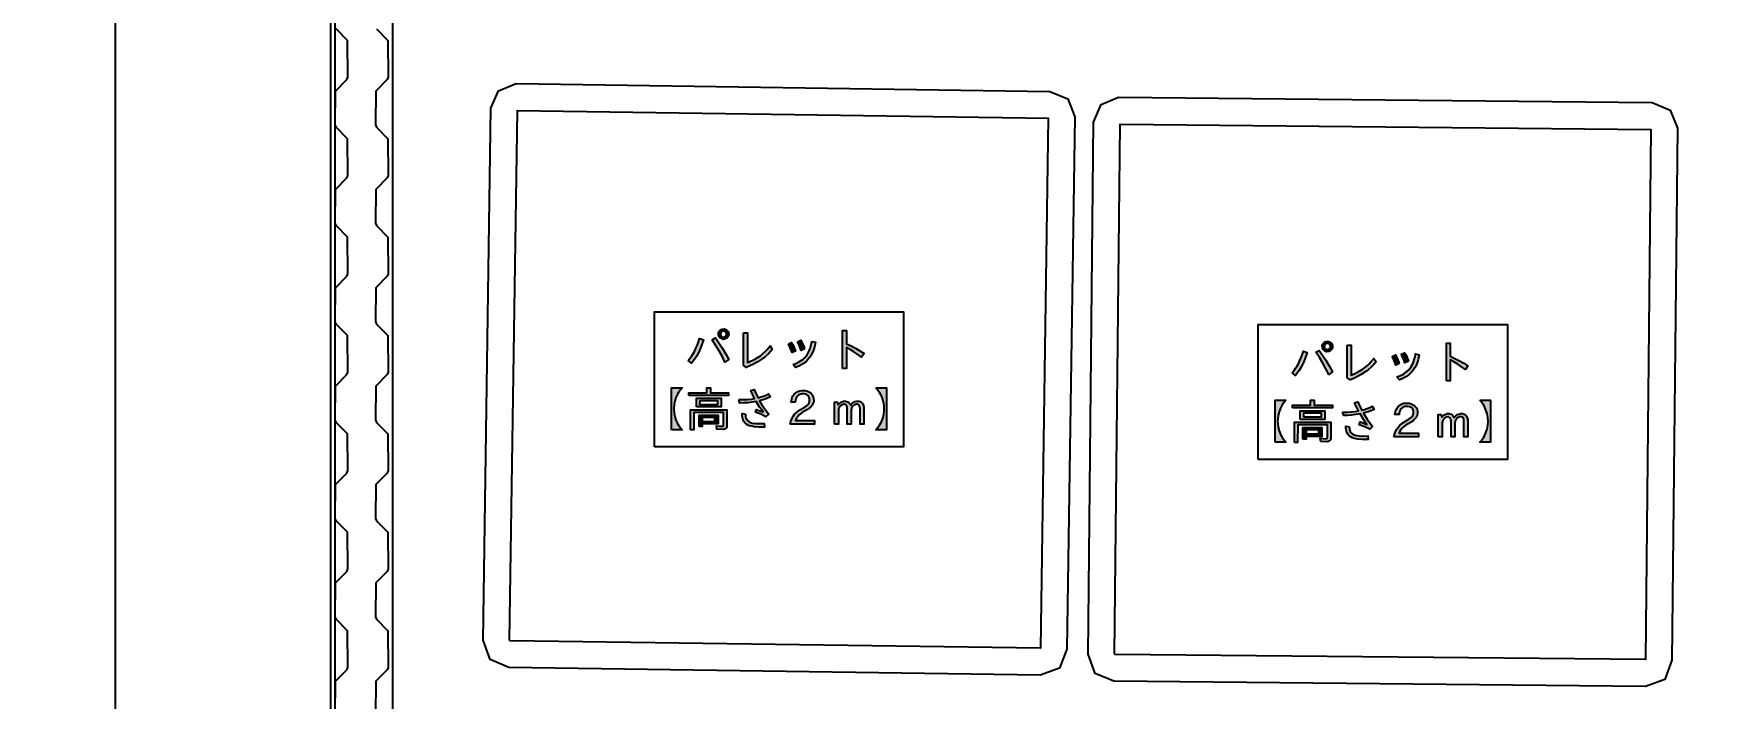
# Model space of a CAD drawing. Header units: millimetres. Extents: x -851 to 12103, y -752 to 16103.
# Drawn here: x -851 to 3904, y 2275 to 4154 of the extents above; entities that cross this region are included whole.
import ezdxf

# ---------------------------------------------------------------- set-up
doc = ezdxf.new("R2010")
doc.units = ezdxf.units.MM
for name, color, linetype in [('名称ラベル', 1, 'Continuous'), ('壁', 8, 'Continuous'), ('寸法', 2, 'Continuous'), ('床', 9, 'Continuous'), ('荷', 34, 'Continuous'), ('設備', 5, 'Continuous')]:
    doc.layers.add(name, color=color, linetype=linetype)
doc.styles.add('OpenSansCondensed-Light', font='OpenSansCondensed-Light.ttf')
doc.dimstyles.new('EZDXF', dxfattribs={"dimtxt": 200, "dimasz": 150, "dimexe": 100, "dimexo": 100, "dimgap": 0.1, "dimtad": 1, "dimdec": 0, "dimzin": 12, "dimdsep": 46, "dimtxsty": 'OpenSansCondensed-Light', "dimblk": 'ARCHTICK', "dimcen": 2.5, "dimazin": 3, "dimtfac": 0.5, "dimtmove": 2, "dimatfit": 3})

# ---------------------------------------------------------------- blocks, each defined once
blk = doc.blocks.new('_ARCHTICK')
at = {"color": 0, "linetype": 'BYBLOCK', "const_width": 0.15}
blk.add_lwpolyline([(-0.5, -0.5), (0.5, 0.5)], dxfattribs=at)

msp = doc.modelspace()

# ---------------------------------------------------------------- hatches: boundary and pattern name
at = {"layer": '名称ラベル'}
for points in [[(997.3, 3230.4), (1004.2, 3238.8), (1007.4, 3243.3), (1010.5, 3248), (1016.1, 3257.9), (1021.1, 3268.6), (1023.4, 3274.2), (1025.5, 3279.9), (1029.2, 3292.1), (1040.1, 3288.3), (1036, 3275.4), (1031.3, 3263.3), (1028.7, 3257.6), (1023.2, 3246.7), (1020.3, 3241.6), (1013.9, 3231.9), (1007, 3223)], [(1064.7, 3288.8), (1074.2, 3293.8), (1083.6, 3280.4), (1092.9, 3265.8), (1102.3, 3250), (1111.6, 3232.9), (1101, 3225.8), (1092.9, 3242.1), (1084.2, 3258.1), (1074.8, 3273.6)], [(1153.3, 3308.5), (1164.8, 3308.5), (1164.8, 3224.3), (1171.4, 3226.9), (1184, 3232.9), (1189.9, 3236.3), (1201, 3243.7), (1206.2, 3247.7), (1215.8, 3256.4), (1220.2, 3261), (1228.4, 3271.1), (1234.7, 3261.5), (1230.7, 3256.4), (1223.6, 3248.9), (1215.4, 3241.6), (1206.1, 3234.6), (1192.3, 3225.6), (1181.9, 3219.8), (1171.6, 3214.8), (1161.3, 3210.6), (1153.3, 3216.8)], [(1280.2, 3276.9), (1289.3, 3281.3), (1292.4, 3275.7), (1295.3, 3269.8), (1300.3, 3256.9), (1290.5, 3252.3), (1285.6, 3265.5)], [(1293.7, 3218.9), (1301.4, 3221.7), (1311.9, 3227), (1321, 3233.3), (1326.3, 3238.2), (1332.8, 3246.1), (1336.1, 3251.6), (1339.1, 3257.7), (1341.6, 3264.4), (1343.8, 3271.8), (1346.2, 3284.1), (1356.7, 3281.7), (1353.6, 3267.6), (1350.8, 3259.1), (1347.5, 3251.2), (1343.7, 3244), (1341.5, 3240.6), (1336.8, 3234.4), (1332.3, 3229.5), (1324.4, 3222.9), (1318.4, 3218.9), (1311.8, 3215.2), (1300.7, 3210.3)], [(1306, 3283), (1315.4, 3287.4), (1318.5, 3281.9), (1321.2, 3276), (1323.7, 3269.9), (1325.9, 3263.4), (1315.9, 3258.7), (1313.8, 3265.5), (1311.4, 3271.8), (1308.8, 3277.6)], [(1433.4, 3207.4), (1433.4, 3314.6), (1444.1, 3314.6), (1444.1, 3277.5), (1457.2, 3271.3), (1469.9, 3264.6), (1482.1, 3257.6), (1494, 3250.3), (1487, 3239.5), (1476.1, 3247.5), (1465.3, 3254.7), (1454.6, 3261.2), (1444.1, 3266.8), (1444.1, 3207.4)], [(2702.6, 3195.2), (2709.5, 3203.7), (2712.7, 3208.2), (2715.8, 3212.8), (2721.4, 3222.7), (2724, 3228), (2728.7, 3239), (2732.7, 3250.7), (2734.6, 3256.9), (2745.4, 3253.1), (2739, 3234.1), (2734, 3222.4), (2728.5, 3211.6), (2722.5, 3201.5), (2719.2, 3196.7), (2712.3, 3187.8)], [(2770, 3253.6), (2779.5, 3258.6), (2788.9, 3245.3), (2798.2, 3230.7), (2807.6, 3214.8), (2816.9, 3197.8), (2806.3, 3190.6), (2798.2, 3206.9), (2789.5, 3222.9), (2780.1, 3238.4)], [(2858.6, 3273.3), (2870.1, 3273.3), (2870.1, 3189.1), (2876.7, 3191.7), (2889.3, 3197.8), (2900.9, 3204.7), (2906.3, 3208.5), (2916.4, 3216.7), (2921.1, 3221.2), (2925.6, 3225.9), (2933.7, 3235.9), (2940, 3226.3), (2933.7, 3218.7), (2926.3, 3211.2), (2917.7, 3204.1), (2911.4, 3199.4), (2897.6, 3190.5), (2887.2, 3184.6), (2876.9, 3179.6), (2866.6, 3175.4), (2858.6, 3181.6)], [(2985.5, 3241.7), (2994.6, 3246.2), (2997.7, 3240.6), (3000.6, 3234.6), (3005.6, 3221.7), (2995.8, 3217.1), (2990.9, 3230.3)], [(2999, 3183.7), (3006.7, 3186.6), (3017.2, 3191.8), (3023.4, 3195.9), (3031.6, 3203.1), (3038.1, 3211), (3041.4, 3216.4), (3044.4, 3222.5), (3048, 3232.8), (3050, 3240.6), (3051.5, 3248.9), (3062, 3246.5), (3058.9, 3232.4), (3056.1, 3223.9), (3052.8, 3216), (3051, 3212.3), (3046.8, 3205.4), (3042.1, 3199.2), (3037.6, 3194.3), (3032.5, 3189.8), (3023.7, 3183.7), (3013.5, 3178.3), (3006, 3175.1)], [(3011.3, 3247.8), (3020.7, 3252.2), (3023.8, 3246.7), (3026.5, 3240.8), (3029, 3234.7), (3031.2, 3228.2), (3021.2, 3223.5), (3019.1, 3230.3), (3016.7, 3236.6), (3014.1, 3242.5)], [(3138.7, 3172.2), (3138.7, 3279.4), (3149.4, 3279.4), (3149.4, 3242.4), (3162.5, 3236.1), (3175.2, 3229.5), (3187.4, 3222.5), (3199.3, 3215.1), (3192.3, 3204.4), (3181.4, 3212.3), (3170.6, 3219.5), (3159.9, 3226), (3149.4, 3231.6), (3149.4, 3172.2)], [(950.1, 3034.3), (950.1, 3152.8), (980.1, 3152.8), (976.4, 3148.6), (969.9, 3139.7), (967.1, 3135.1), (962.5, 3125.5), (959.3, 3115.4), (958.1, 3110.1), (957.3, 3104.7), (956.7, 3093.6), (957.3, 3082.3), (958.1, 3076.9), (959.3, 3071.6), (962.5, 3061.5), (967.1, 3051.9), (969.9, 3047.3), (976.4, 3038.5), (980.1, 3034.3)], [(999.1, 3131.4), (999.1, 3139.2), (1049.8, 3139.2), (1049.9, 3153.1), (1059.8, 3153.1), (1059.9, 3139.2), (1111.4, 3139.2), (1111.4, 3131.4)], [(1140.1, 3119.6), (1152, 3119.5), (1164.2, 3120.1), (1176.1, 3121.3), (1184.8, 3122.8), (1173.9, 3145.7), (1183.4, 3148.3), (1189.1, 3135.3), (1194.4, 3124.9), (1202.4, 3127.1), (1210, 3129.7), (1217.2, 3132.6), (1224.1, 3135.9), (1229.7, 3127.1), (1214.9, 3121.2), (1199, 3116.5), (1204.6, 3107.1), (1210.9, 3097.5), (1217.6, 3088), (1225, 3078.5), (1216.8, 3071.4), (1202.5, 3078.3), (1187.2, 3084), (1190.2, 3091.6), (1199.9, 3088.3), (1209, 3084.8), (1204, 3091.3), (1199.1, 3098.5), (1189.6, 3114.3), (1177.5, 3112.3), (1165.7, 3110.9), (1154.2, 3110.1), (1143.2, 3109.8)], [(1285.1, 3050), (1287.3, 3058.8), (1290.5, 3066.8), (1294.6, 3073.9), (1297.9, 3078.1), (1302.1, 3082.4), (1307.8, 3087.1), (1314.7, 3091.7), (1327.2, 3099.1), (1334.1, 3104.3), (1336.6, 3107), (1338.5, 3110.1), (1339.7, 3113.4), (1340.2, 3115.7), (1340.2, 3120.9), (1339.1, 3125.8), (1338.2, 3127.9), (1335.5, 3131.4), (1331.8, 3133.8), (1329.5, 3134.7), (1324.2, 3135.6), (1319.2, 3135.7), (1315.5, 3135.1), (1312.2, 3133.9), (1309.2, 3132.2), (1305.3, 3128.4), (1303.1, 3125.2), (1301.5, 3121.5), (1300.3, 3117.4), (1299.7, 3112.7), (1287.9, 3112.7), (1288.6, 3117.6), (1289.7, 3122.1), (1291.2, 3126.2), (1293.1, 3130), (1296.8, 3134.9), (1301.5, 3139.1), (1306.7, 3142.3), (1312.5, 3144.3), (1318.9, 3145.2), (1326.3, 3145), (1331.1, 3144.1), (1334.1, 3143.1), (1339.6, 3140.5), (1343.3, 3137.8), (1346.4, 3134.7), (1348.8, 3131.2), (1350.5, 3127.3), (1351.5, 3123), (1351.8, 3116.3), (1350.8, 3110.9), (1349.5, 3107.4), (1347.7, 3104.2), (1345.4, 3101.1), (1342.6, 3098.2), (1339.2, 3095.3), (1332.2, 3090.5), (1318.9, 3082.8), (1311, 3076.7), (1306.9, 3072.3), (1303.5, 3067.7), (1301, 3062.8), (1300.1, 3060.3), (1354.3, 3060.3), (1354.3, 3050)], [(1527.5, 3152.8), (1557.5, 3152.8), (1557.5, 3034.3), (1527.5, 3034.3), (1531.2, 3038.5), (1537.7, 3047.3), (1542.9, 3056.7), (1545.1, 3061.5), (1546.9, 3066.5), (1549.5, 3076.9), (1550.8, 3087.8), (1550.9, 3093.4), (1550.8, 3099), (1549.5, 3109.9), (1546.9, 3120.3), (1545.1, 3125.4), (1542.9, 3130.3), (1537.7, 3139.7), (1531.2, 3148.6)], [(1003.9, 3034), (1003.9, 3091), (1106.7, 3091), (1106.6, 3043.8), (1106.3, 3042.3), (1105.3, 3039.8), (1104.5, 3038.8), (1102.5, 3037.1), (1099.8, 3036), (1096.3, 3035.5), (1078.4, 3036), (1077.1, 3045.5), (1085.6, 3044.5), (1093.3, 3044.1), (1095.7, 3044.9), (1096.8, 3046), (1097.3, 3048.4), (1097.3, 3083.4), (1013.3, 3083.4), (1013.2, 3034)], [(1410.2, 3050), (1410.2, 3112.8), (1418.7, 3112.8), (1420.6, 3104.9), (1425.1, 3109.5), (1428.2, 3111.8), (1431.3, 3113.5), (1436, 3115.1), (1441, 3115.3), (1442.7, 3115), (1447.3, 3113.4), (1451.3, 3110.3), (1453.5, 3107.5), (1455.4, 3104), (1459.8, 3109), (1464.6, 3112.5), (1468, 3114.1), (1473.6, 3115.3), (1478.8, 3115.1), (1483.2, 3113.9), (1486.9, 3111.5), (1490, 3108.1), (1492.4, 3103.3), (1493.5, 3097.5), (1493.6, 3050), (1482.5, 3050), (1482.5, 3094.7), (1482.2, 3098.2), (1481.5, 3101.2), (1479.3, 3104.3), (1477.2, 3105.6), (1474.6, 3106.3), (1473.1, 3106.4), (1471.2, 3106.2), (1468.4, 3105.5), (1466.6, 3104.7), (1464, 3102.9), (1462.4, 3101.3), (1460.2, 3098.5), (1458.7, 3095.5), (1458, 3093.3), (1457.5, 3088.6), (1457.5, 3050), (1446.4, 3050), (1446.4, 3094.7), (1446.1, 3097.9), (1444.8, 3101.4), (1442.2, 3104.6), (1439.6, 3106), (1436.4, 3106.4), (1431.8, 3105.2), (1427.6, 3102.3), (1425.1, 3099.7), (1423.8, 3097.7), (1422, 3093.4), (1421.4, 3088.6), (1421.4, 3050)], [(2655.4, 2999.1), (2655.4, 3117.6), (2685.4, 3117.6), (2678.3, 3109.1), (2675.2, 3104.6), (2670, 3095.2), (2667.8, 3090.3), (2666.1, 3085.3), (2663.4, 3074.9), (2662.1, 3064), (2662, 3058.4), (2662.1, 3052.7), (2663.4, 3041.7), (2666.1, 3031.3), (2667.8, 3026.3), (2670, 3021.4), (2675.2, 3012.1), (2678.3, 3007.6), (2685.4, 2999.1)], [(2704.4, 3096.2), (2704.4, 3104), (2755.1, 3104), (2755.2, 3117.9), (2765.1, 3117.9), (2765.2, 3104), (2816.7, 3104), (2816.7, 3096.2)], [(2845.4, 3084.4), (2857.3, 3084.3), (2869.5, 3084.9), (2881.4, 3086.2), (2890.1, 3087.6), (2879.2, 3110.5), (2888.7, 3113.1), (2894.5, 3100.1), (2899.7, 3089.7), (2907.7, 3091.9), (2915.3, 3094.5), (2922.5, 3097.4), (2929.4, 3100.7), (2935, 3091.9), (2920.2, 3086), (2904.3, 3081.4), (2910, 3071.9), (2916.2, 3062.4), (2922.9, 3052.8), (2930.3, 3043.3), (2922.1, 3036.2), (2907.8, 3043.1), (2892.5, 3048.8), (2895.5, 3056.4), (2905.2, 3053.1), (2914.3, 3049.6), (2909.3, 3056.1), (2904.4, 3063.3), (2894.9, 3079.1), (2882.8, 3077.2), (2871, 3075.7), (2859.5, 3074.9), (2848.5, 3074.6)], [(2990.4, 3014.8), (2992.6, 3023.7), (2994.6, 3029.1), (2998.4, 3036.4), (3003.2, 3042.9), (3007.4, 3047.2), (3013.1, 3052), (3020, 3056.5), (3032.5, 3063.9), (3039.4, 3069.1), (3041.9, 3071.8), (3043.8, 3074.9), (3044.7, 3077.1), (3045.5, 3080.5), (3045.5, 3085.8), (3044.4, 3090.7), (3043.5, 3092.8), (3040.8, 3096.2), (3037.1, 3098.6), (3034.8, 3099.5), (3029.5, 3100.5), (3024.5, 3100.5), (3020.8, 3099.9), (3017.5, 3098.7), (3013.1, 3095.9), (3010.6, 3093.2), (3008.4, 3090), (3006.8, 3086.3), (3005.6, 3082.2), (3005, 3077.5), (2993.2, 3077.5), (2993.9, 3082.4), (2995, 3086.9), (2996.5, 3091), (2998.4, 3094.8), (3002.1, 3099.8), (3006.8, 3103.9), (3012, 3107.1), (3017.8, 3109.1), (3024.2, 3110), (3031.6, 3109.8), (3034.8, 3109.3), (3039.4, 3108), (3044.9, 3105.3), (3048.6, 3102.6), (3051.7, 3099.5), (3054.1, 3096), (3055.8, 3092.1), (3056.8, 3087.8), (3057.1, 3081.2), (3056.1, 3075.7), (3054.8, 3072.2), (3053, 3069), (3050.7, 3065.9), (3047.9, 3063), (3044.6, 3060.1), (3037.5, 3055.3), (3024.2, 3047.6), (3016.3, 3041.5), (3010.4, 3034.8), (3007.5, 3030.1), (3005.4, 3025.2), (3059.7, 3025.1), (3059.7, 3014.8)], [(3232.8, 3117.6), (3262.8, 3117.6), (3262.8, 2999.1), (3232.8, 2999.1), (3236.5, 3003.3), (3243, 3012.1), (3245.8, 3016.8), (3250.4, 3026.4), (3253.6, 3036.5), (3254.8, 3041.7), (3255.6, 3047.1), (3256.2, 3058.2), (3255.6, 3069.4), (3254.8, 3074.8), (3253.6, 3080), (3250.4, 3090.2), (3245.8, 3099.8), (3243, 3104.5), (3236.5, 3113.4)], [(1149.6, 3074.4), (1149.6, 3079.9), (1159.1, 3078.2), (1159.5, 3072), (1160.4, 3068.4), (1161.6, 3065.1), (1163.3, 3062.2), (1165.4, 3059.7), (1169.7, 3056.5), (1173.5, 3054.8), (1178.2, 3053.5), (1186.6, 3052.2), (1196.8, 3051.8), (1211.6, 3052.2), (1212.8, 3042.2), (1195.4, 3042), (1183.4, 3042.9), (1176.5, 3044.1), (1170.5, 3045.8), (1167.8, 3046.8), (1163.2, 3049.2), (1161.1, 3050.5), (1157.6, 3053.7), (1154.7, 3057.4), (1152.4, 3061.7), (1150.2, 3068.9)], [(2709.2, 2998.8), (2709.2, 3055.8), (2812, 3055.8), (2811.9, 3008.6), (2811.2, 3005.8), (2810.6, 3004.7), (2808.9, 3002.7), (2807.8, 3002), (2805.1, 3000.9), (2801.6, 3000.3), (2783.7, 3000.8), (2782.4, 3010.3), (2790.9, 3009.3), (2798.6, 3008.9), (2801, 3009.7), (2802.1, 3010.9), (2802.6, 3013.2), (2802.6, 3048.2), (2718.6, 3048.2), (2718.5, 2998.8)], [(2854.9, 3039.2), (2854.9, 3044.7), (2864.4, 3043), (2864.6, 3038.8), (2865.2, 3034.9), (2866.9, 3029.9), (2868.6, 3027), (2870.7, 3024.5), (2875, 3021.3), (2881.1, 3018.9), (2886.1, 3017.8), (2891.9, 3017), (2902.1, 3016.6), (2916.9, 3017), (2918.1, 3007), (2900.7, 3006.8), (2888.7, 3007.7), (2878.7, 3009.7), (2873.1, 3011.6), (2868.5, 3014), (2866.4, 3015.4), (2862.9, 3018.6), (2860, 3022.3), (2857.7, 3026.5), (2855.5, 3033.8)], [(3115.6, 3014.8), (3115.6, 3077.6), (3124, 3077.6), (3125.9, 3069.8), (3130.4, 3074.3), (3133.5, 3076.6), (3136.6, 3078.4), (3141.3, 3079.9), (3146.3, 3080.1), (3148, 3079.9), (3152.6, 3078.2), (3156.6, 3075.1), (3158.8, 3072.3), (3160.7, 3068.8), (3165.1, 3073.8), (3169.9, 3077.3), (3173.4, 3078.9), (3178.9, 3080.1), (3184.1, 3079.9), (3188.5, 3078.7), (3192.2, 3076.3), (3195.3, 3072.9), (3197.7, 3068.1), (3198.8, 3062.3), (3198.9, 3014.8), (3187.8, 3014.8), (3187.8, 3059.5), (3187.5, 3063.1), (3186.8, 3066), (3184.6, 3069.2), (3183.6, 3069.9), (3181.3, 3070.9), (3178.4, 3071.2), (3176.5, 3071), (3173.7, 3070.3), (3171.9, 3069.5), (3169.3, 3067.7), (3167.7, 3066.1), (3165.6, 3063.4), (3164.5, 3061.4), (3163.3, 3058.1), (3162.8, 3053.4), (3162.8, 3014.8), (3151.7, 3014.8), (3151.7, 3059.5), (3151.4, 3062.7), (3150.1, 3066.2), (3147.5, 3069.4), (3144.9, 3070.8), (3141.7, 3071.2), (3137.1, 3070), (3132.9, 3067.2), (3130.4, 3064.5), (3129.1, 3062.6), (3127.3, 3058.2), (3126.7, 3053.4), (3126.7, 3014.8)]]:
    msp.add_hatch(color=1, dxfattribs=at).paths.add_polyline_path(points)
h = msp.add_hatch(color=1, dxfattribs=at)
h.paths.add_polyline_path([(1082.6, 3305.1), (1082.9, 3308.6), (1083.6, 3310.7), (1085.3, 3313.6), (1087.8, 3316.1), (1090.7, 3318), (1093.5, 3319), (1100.1, 3319.2), (1102, 3318.6), (1104.6, 3317.3), (1108.4, 3314), (1109.9, 3311.7), (1111, 3309.3), (1111.6, 3304.9), (1111.4, 3302.2), (1110.6, 3299.6), (1109.2, 3297.1), (1107.7, 3295.1), (1106, 3293.4), (1104, 3292.1), (1101.9, 3291.1), (1099.5, 3290.6), (1094.1, 3290.7), (1095.7, 3290.8), (1093, 3291), (1090.4, 3292.1), (1087, 3294.5), (1085.2, 3296.4), (1083.4, 3299.7), (1082.8, 3302.3)])
h.paths.add_polyline_path([(1094.1, 3313.1), (1091, 3311.2), (1089.2, 3308.8), (1088.5, 3306.6), (1088.4, 3304.9), (1088.5, 3303.4), (1089.2, 3301.4), (1091.3, 3298.5), (1093.5, 3296.9), (1096.4, 3296.2), (1102.5, 3296.1), (1098.6, 3296.3), (1102, 3297.8), (1104.5, 3300.3), (1105.6, 3303.1), (1105.6, 3306.8), (1104.8, 3309.1), (1103.3, 3311.1), (1101.5, 3312.5), (1099.1, 3313.4), (1103.2, 3313.4), (1095.3, 3313.6), (1095.8, 3313.5), (1087.5, 3312.8)])
h = msp.add_hatch(color=1, dxfattribs=at)
h.paths.add_polyline_path([(2787.9, 3269.9), (2788.2, 3273.4), (2788.9, 3275.5), (2790.6, 3278.4), (2793.1, 3280.9), (2796, 3282.8), (2798.8, 3283.8), (2805.4, 3284), (2808.2, 3283.1), (2809.9, 3282.2), (2813.7, 3278.8), (2816, 3275), (2816.7, 3272.4), (2816.9, 3269.8), (2816.7, 3267), (2815.9, 3264.4), (2814.6, 3261.9), (2813, 3259.9), (2811.3, 3258.2), (2809.3, 3256.9), (2807.2, 3256), (2804.8, 3255.4), (2799.4, 3255.5), (2801, 3255.6), (2798.3, 3255.8), (2795.7, 3257), (2792.3, 3259.3), (2790.5, 3261.2), (2789.2, 3263.4), (2788.3, 3265.8)])
h.paths.add_polyline_path([(2799.4, 3277.9), (2796.3, 3276), (2794.5, 3273.6), (2794, 3272.2), (2793.7, 3269.8), (2793.9, 3267.8), (2794.5, 3266.3), (2796.6, 3263.3), (2798.9, 3261.7), (2801.7, 3261), (2807.8, 3261), (2804, 3261.2), (2807.3, 3262.6), (2809.8, 3265.1), (2810.9, 3267.9), (2810.9, 3271.7), (2810.1, 3273.9), (2808.6, 3275.9), (2806.8, 3277.3), (2804.4, 3278.2), (2808.5, 3278.2), (2800.6, 3278.5), (2801.1, 3278.4), (2792.8, 3277.6)])
h = msp.add_hatch(color=1, dxfattribs=at)
h.paths.add_polyline_path([(1020.4, 3098.9), (1020.4, 3123.4), (1090.1, 3123.4), (1090.1, 3098.9)])
h.paths.add_polyline_path([(1029.6, 3106.2), (1080.8, 3106.1), (1080.9, 3116.2), (1029.7, 3116.3)])
h = msp.add_hatch(color=1, dxfattribs=at)
h.paths.add_polyline_path([(1028.2, 3043.2), (1028.2, 3076.1), (1081.8, 3076.1), (1081.8, 3050.8), (1037.1, 3050.8), (1037.1, 3043.2)])
h.paths.add_polyline_path([(1037.1, 3069), (1037.1, 3057.8), (1072.9, 3057.9), (1072.9, 3069)])
h = msp.add_hatch(color=1, dxfattribs=at)
h.paths.add_polyline_path([(2725.7, 3063.8), (2725.7, 3088.2), (2795.4, 3088.2), (2795.4, 3063.8)])
h.paths.add_polyline_path([(2734.9, 3071), (2786.1, 3070.9), (2786.2, 3081), (2735, 3081.1)])
h = msp.add_hatch(color=1, dxfattribs=at)
h.paths.add_polyline_path([(2733.5, 3008.1), (2733.5, 3040.9), (2787.1, 3040.9), (2787.1, 3015.6), (2742.4, 3015.6), (2742.4, 3008.1)])
h.paths.add_polyline_path([(2742.4, 3033.8), (2742.4, 3022.7), (2778.2, 3022.7), (2778.2, 3033.8)])

# ---------------------------------------------------------------- linework, layer by layer
for points in [[(902.1, 2986), (902.1, 3367.5), (1605.5, 3367.5), (1605.5, 2986)], [(2607.4, 2950.8), (2607.4, 3332.3), (3310.8, 3332.3), (3310.8, 2950.8)], [(997.3, 3230.4), (1004.2, 3238.8), (1007.4, 3243.3), (1010.5, 3248), (1016.1, 3257.9), (1021.1, 3268.6), (1023.4, 3274.2), (1025.5, 3279.9), (1029.2, 3292.1), (1040.1, 3288.3), (1036, 3275.4), (1031.3, 3263.3), (1028.7, 3257.6), (1023.2, 3246.7), (1020.3, 3241.6), (1013.9, 3231.9), (1007, 3223)], [(1064.7, 3288.8), (1074.2, 3293.8), (1083.6, 3280.4), (1092.9, 3265.8), (1102.3, 3250), (1111.6, 3232.9), (1101, 3225.8), (1092.9, 3242.1), (1084.2, 3258.1), (1074.8, 3273.6)], [(1082.6, 3305.1), (1082.9, 3308.6), (1083.6, 3310.7), (1085.3, 3313.6), (1087.8, 3316.1), (1090.7, 3318), (1093.5, 3319), (1100.1, 3319.2), (1102, 3318.6), (1104.6, 3317.3), (1108.4, 3314), (1109.9, 3311.7), (1111, 3309.3), (1111.6, 3304.9), (1111.4, 3302.2), (1110.6, 3299.6), (1109.2, 3297.1), (1107.7, 3295.1), (1106, 3293.4), (1104, 3292.1), (1101.9, 3291.1), (1099.5, 3290.6), (1094.1, 3290.7), (1095.7, 3290.8), (1093, 3291), (1090.4, 3292.1), (1087, 3294.5), (1085.2, 3296.4), (1083.4, 3299.8), (1082.8, 3302.3)], [(1094.1, 3313.1), (1091, 3311.2), (1089.2, 3308.8), (1088.5, 3306.6), (1088.4, 3304.9), (1088.5, 3303.4), (1089.2, 3301.4), (1091.3, 3298.5), (1093.5, 3296.9), (1096.4, 3296.2), (1102.5, 3296.1), (1098.7, 3296.3), (1102, 3297.8), (1104.5, 3300.3), (1105.6, 3303.1), (1105.6, 3306.8), (1104.8, 3309.1), (1103.3, 3311.1), (1101.5, 3312.5), (1099.1, 3313.4), (1103.2, 3313.4), (1095.3, 3313.6), (1095.8, 3313.5), (1087.5, 3312.8)], [(1153.2, 3308.5), (1164.8, 3308.5), (1164.8, 3224.2), (1171.4, 3226.9), (1184, 3232.9), (1189.9, 3236.3), (1201, 3243.7), (1206.2, 3247.7), (1215.8, 3256.4), (1220.2, 3261.1), (1228.4, 3271.1), (1234.7, 3261.5), (1230.7, 3256.4), (1223.6, 3248.9), (1215.4, 3241.6), (1206.1, 3234.6), (1192.3, 3225.6), (1181.9, 3219.8), (1171.6, 3214.8), (1161.3, 3210.6), (1153.2, 3216.8)], [(1280.2, 3276.9), (1289.3, 3281.3), (1292.4, 3275.8), (1295.3, 3269.8), (1300.3, 3256.9), (1290.5, 3252.3), (1285.6, 3265.5)], [(1293.7, 3218.9), (1301.4, 3221.8), (1311.9, 3227), (1321, 3233.3), (1326.3, 3238.2), (1332.8, 3246.2), (1336.1, 3251.6), (1339.1, 3257.7), (1341.6, 3264.4), (1343.8, 3271.8), (1346.2, 3284.1), (1356.7, 3281.7), (1353.6, 3267.6), (1350.8, 3259.1), (1347.5, 3251.2), (1343.7, 3244), (1341.5, 3240.6), (1336.8, 3234.4), (1332.3, 3229.5), (1324.4, 3222.9), (1318.4, 3218.9), (1311.8, 3215.2), (1300.7, 3210.3)], [(1306, 3283), (1315.4, 3287.4), (1318.5, 3281.9), (1321.2, 3276), (1323.7, 3269.9), (1325.8, 3263.4), (1315.9, 3258.7), (1313.8, 3265.5), (1311.4, 3271.8), (1308.8, 3277.6)], [(1433.4, 3207.4), (1433.4, 3314.6), (1444.1, 3314.6), (1444.1, 3277.5), (1457.2, 3271.3), (1469.9, 3264.6), (1482.1, 3257.6), (1494, 3250.3), (1487, 3239.5), (1476.1, 3247.5), (1465.3, 3254.7), (1454.6, 3261.2), (1444.1, 3266.8), (1444.1, 3207.4)], [(2787.9, 3269.9), (2788.2, 3273.4), (2788.9, 3275.5), (2790.6, 3278.4), (2793.1, 3280.9), (2796.1, 3282.8), (2798.8, 3283.8), (2805.4, 3284), (2808.2, 3283.1), (2809.9, 3282.2), (2813.7, 3278.8), (2816, 3275), (2816.7, 3272.4), (2816.9, 3269.8), (2816.7, 3267), (2815.9, 3264.4), (2814.6, 3261.9), (2813, 3259.9), (2811.3, 3258.2), (2809.3, 3256.9), (2807.2, 3256), (2804.8, 3255.4), (2799.4, 3255.5), (2801.1, 3255.6), (2798.3, 3255.8), (2795.7, 3257), (2792.3, 3259.3), (2790.5, 3261.2), (2789.2, 3263.4), (2788.3, 3265.8)], [(2702.6, 3195.2), (2709.5, 3203.7), (2712.7, 3208.2), (2715.8, 3212.8), (2721.4, 3222.7), (2724, 3228), (2728.7, 3239), (2732.7, 3250.7), (2734.6, 3256.9), (2745.4, 3253.1), (2739, 3234.1), (2734, 3222.4), (2728.5, 3211.6), (2722.5, 3201.5), (2719.2, 3196.7), (2712.3, 3187.8)], [(2770, 3253.6), (2779.5, 3258.6), (2788.9, 3245.3), (2798.2, 3230.7), (2807.6, 3214.8), (2816.9, 3197.8), (2806.3, 3190.6), (2798.2, 3206.9), (2789.5, 3222.9), (2780.1, 3238.4)], [(2799.4, 3277.9), (2796.3, 3276), (2794.5, 3273.6), (2794, 3272.2), (2793.7, 3269.8), (2793.9, 3267.8), (2794.5, 3266.3), (2796.6, 3263.3), (2798.9, 3261.7), (2801.7, 3261), (2807.8, 3260.9), (2803.9, 3261.2), (2807.3, 3262.6), (2809.8, 3265.1), (2810.9, 3267.9), (2810.9, 3271.7), (2810.1, 3273.9), (2808.6, 3275.9), (2806.8, 3277.3), (2804.4, 3278.2), (2808.6, 3278.2), (2800.6, 3278.5), (2801.1, 3278.4), (2792.8, 3277.6)], [(2858.6, 3273.3), (2870.1, 3273.3), (2870.1, 3189.1), (2876.7, 3191.7), (2889.3, 3197.8), (2900.9, 3204.7), (2906.3, 3208.5), (2916.4, 3216.7), (2921.1, 3221.2), (2925.6, 3225.9), (2933.7, 3235.9), (2940, 3226.3), (2933.7, 3218.7), (2926.3, 3211.2), (2917.7, 3204.1), (2911.4, 3199.4), (2897.6, 3190.5), (2887.2, 3184.6), (2876.9, 3179.6), (2866.6, 3175.4), (2858.6, 3181.6)], [(2985.5, 3241.7), (2994.6, 3246.2), (2997.7, 3240.6), (3000.6, 3234.6), (3005.6, 3221.7), (2995.8, 3217.1), (2990.9, 3230.3)], [(2999, 3183.7), (3006.7, 3186.6), (3017.2, 3191.8), (3023.4, 3195.9), (3031.6, 3203.1), (3038.1, 3211), (3041.4, 3216.4), (3044.4, 3222.5), (3048, 3232.8), (3050, 3240.6), (3051.5, 3248.9), (3062, 3246.5), (3058.9, 3232.4), (3056.1, 3223.9), (3052.8, 3216), (3050.9, 3212.3), (3046.8, 3205.4), (3042.1, 3199.2), (3037.6, 3194.3), (3032.5, 3189.8), (3023.7, 3183.7), (3013.5, 3178.3), (3006, 3175.2)], [(3011.3, 3247.8), (3020.7, 3252.2), (3023.8, 3246.7), (3026.5, 3240.8), (3029, 3234.7), (3031.2, 3228.2), (3021.2, 3223.6), (3019.1, 3230.3), (3016.8, 3236.6), (3014.1, 3242.5)], [(3138.7, 3172.2), (3138.7, 3279.4), (3149.4, 3279.4), (3149.4, 3242.3), (3162.5, 3236.1), (3175.2, 3229.5), (3187.4, 3222.5), (3199.3, 3215.1), (3192.3, 3204.4), (3181.4, 3212.3), (3170.6, 3219.5), (3159.9, 3226), (3149.4, 3231.6), (3149.4, 3172.2)], [(950.1, 3034.2), (950.1, 3152.8), (980.1, 3152.8), (976.4, 3148.6), (969.9, 3139.8), (967.1, 3135.1), (962.5, 3125.5), (959.3, 3115.4), (958.1, 3110.1), (957.3, 3104.7), (956.7, 3093.6), (957.3, 3082.3), (958.1, 3076.9), (959.3, 3071.6), (962.5, 3061.5), (967.1, 3051.9), (969.9, 3047.3), (976.4, 3038.5), (980.1, 3034.2)], [(999.1, 3131.4), (999.1, 3139.2), (1049.8, 3139.2), (1049.9, 3153.1), (1059.8, 3153.1), (1059.8, 3139.2), (1111.4, 3139.2), (1111.4, 3131.4)], [(1140.1, 3119.6), (1152, 3119.5), (1164.2, 3120.1), (1176.1, 3121.3), (1184.8, 3122.8), (1173.9, 3145.7), (1183.4, 3148.3), (1189.1, 3135.2), (1194.4, 3124.9), (1202.3, 3127.1), (1210, 3129.7), (1217.2, 3132.6), (1224.1, 3135.9), (1229.7, 3127.1), (1214.9, 3121.2), (1199, 3116.5), (1204.7, 3107.1), (1210.9, 3097.6), (1217.6, 3088), (1225, 3078.4), (1216.8, 3071.4), (1202.5, 3078.3), (1187.2, 3084), (1190.2, 3091.6), (1199.9, 3088.3), (1209, 3084.8), (1204, 3091.3), (1199, 3098.5), (1189.6, 3114.3), (1177.5, 3112.3), (1165.7, 3110.9), (1154.2, 3110.1), (1143.2, 3109.8)], [(1285.1, 3049.9), (1287.3, 3058.8), (1290.5, 3066.8), (1294.6, 3073.9), (1297.9, 3078.1), (1302.1, 3082.4), (1307.8, 3087.1), (1314.7, 3091.7), (1327.2, 3099.1), (1334.1, 3104.3), (1336.6, 3107), (1338.5, 3110.1), (1339.7, 3113.4), (1340.2, 3115.7), (1340.2, 3120.9), (1339.1, 3125.8), (1338.2, 3127.9), (1335.5, 3131.4), (1331.8, 3133.8), (1329.5, 3134.7), (1324.2, 3135.7), (1319.2, 3135.7), (1315.5, 3135.1), (1312.2, 3133.9), (1309.2, 3132.2), (1305.3, 3128.4), (1303.1, 3125.2), (1301.5, 3121.5), (1300.3, 3117.4), (1299.7, 3112.7), (1287.9, 3112.7), (1288.6, 3117.6), (1289.7, 3122.1), (1291.2, 3126.2), (1293.1, 3130), (1296.8, 3134.9), (1301.5, 3139.1), (1306.7, 3142.3), (1312.5, 3144.3), (1318.9, 3145.2), (1326.3, 3145), (1331.1, 3144.1), (1334.1, 3143.1), (1339.5, 3140.5), (1343.3, 3137.8), (1346.4, 3134.7), (1348.8, 3131.2), (1350.5, 3127.3), (1351.5, 3123), (1351.8, 3116.3), (1350.8, 3110.8), (1349.5, 3107.4), (1347.7, 3104.2), (1345.4, 3101.1), (1342.6, 3098.2), (1339.2, 3095.3), (1332.2, 3090.5), (1318.9, 3082.8), (1311, 3076.7), (1306.8, 3072.3), (1303.5, 3067.7), (1301, 3062.8), (1300.1, 3060.3), (1354.3, 3060.3), (1354.3, 3049.9)], [(1527.5, 3152.8), (1557.5, 3152.8), (1557.5, 3034.2), (1527.5, 3034.2), (1531.2, 3038.5), (1537.7, 3047.3), (1542.9, 3056.7), (1545.1, 3061.5), (1546.8, 3066.5), (1549.5, 3076.9), (1550.8, 3087.8), (1550.9, 3093.4), (1550.8, 3099), (1549.5, 3109.9), (1546.8, 3120.3), (1545.1, 3125.4), (1542.9, 3130.3), (1537.7, 3139.7), (1531.2, 3148.6)], [(1003.9, 3034), (1003.9, 3091), (1106.7, 3091), (1106.6, 3043.8), (1106.3, 3042.3), (1105.3, 3039.8), (1104.5, 3038.8), (1102.5, 3037.1), (1099.8, 3036), (1096.3, 3035.5), (1078.4, 3036), (1077.1, 3045.5), (1085.6, 3044.5), (1093.3, 3044.1), (1095.7, 3044.9), (1096.8, 3046), (1097.3, 3048.4), (1097.3, 3083.4), (1013.3, 3083.4), (1013.2, 3034)], [(1020.4, 3098.9), (1020.4, 3123.4), (1090.1, 3123.4), (1090.1, 3098.9)], [(1029.6, 3106.2), (1080.8, 3106.1), (1080.9, 3116.2), (1029.7, 3116.2)], [(1410.2, 3049.9), (1410.2, 3112.8), (1418.7, 3112.8), (1420.6, 3104.9), (1425.1, 3109.5), (1428.2, 3111.8), (1431.3, 3113.5), (1436, 3115.1), (1441, 3115.3), (1442.7, 3115), (1447.3, 3113.4), (1451.3, 3110.3), (1453.5, 3107.4), (1455.3, 3104), (1459.8, 3108.9), (1464.6, 3112.5), (1468, 3114.1), (1473.6, 3115.3), (1478.8, 3115.1), (1483.2, 3113.9), (1486.9, 3111.5), (1490, 3108.1), (1492.4, 3103.3), (1493.5, 3097.5), (1493.6, 3049.9), (1482.5, 3049.9), (1482.5, 3094.7), (1482.2, 3098.2), (1481.5, 3101.2), (1479.3, 3104.3), (1477.2, 3105.6), (1474.6, 3106.3), (1473.1, 3106.4), (1471.2, 3106.2), (1468.4, 3105.5), (1466.6, 3104.7), (1464, 3102.9), (1462.4, 3101.3), (1460.2, 3098.5), (1458.7, 3095.5), (1458, 3093.3), (1457.5, 3088.6), (1457.5, 3049.9), (1446.4, 3049.9), (1446.4, 3094.7), (1446.1, 3097.9), (1444.8, 3101.4), (1442.2, 3104.6), (1439.6, 3106), (1436.4, 3106.4), (1431.8, 3105.2), (1427.6, 3102.3), (1425.1, 3099.7), (1423.8, 3097.7), (1422, 3093.4), (1421.4, 3088.6), (1421.4, 3049.9)], [(2655.4, 2999.1), (2655.4, 3117.7), (2685.4, 3117.7), (2678.3, 3109.1), (2675.2, 3104.6), (2670, 3095.2), (2667.8, 3090.3), (2666.1, 3085.3), (2663.4, 3074.9), (2662.2, 3064), (2662, 3058.4), (2662.2, 3052.7), (2663.4, 3041.8), (2666.1, 3031.3), (2667.8, 3026.3), (2670, 3021.4), (2675.2, 3012.1), (2678.3, 3007.6), (2685.4, 2999.1)], [(2704.4, 3096.2), (2704.4, 3104), (2755.1, 3104), (2755.2, 3117.9), (2765.1, 3117.9), (2765.2, 3104), (2816.8, 3104), (2816.8, 3096.2)], [(2845.4, 3084.4), (2857.3, 3084.3), (2869.5, 3084.9), (2881.4, 3086.2), (2890.1, 3087.6), (2879.2, 3110.5), (2888.7, 3113.1), (2894.4, 3100.1), (2899.7, 3089.7), (2907.7, 3091.9), (2915.3, 3094.5), (2922.5, 3097.4), (2929.4, 3100.7), (2935, 3091.9), (2920.2, 3086), (2904.3, 3081.4), (2909.9, 3071.9), (2916.2, 3062.4), (2922.9, 3052.8), (2930.3, 3043.3), (2922.1, 3036.2), (2907.8, 3043.1), (2892.6, 3048.8), (2895.5, 3056.4), (2905.2, 3053.1), (2914.3, 3049.6), (2909.3, 3056.1), (2904.4, 3063.3), (2894.9, 3079.1), (2882.8, 3077.2), (2871, 3075.7), (2859.6, 3074.9), (2848.5, 3074.6)], [(2990.4, 3014.8), (2992.6, 3023.7), (2994.6, 3029.1), (2998.4, 3036.4), (3003.2, 3042.9), (3007.4, 3047.2), (3013.2, 3052), (3020, 3056.5), (3032.5, 3063.9), (3039.4, 3069.1), (3041.9, 3071.8), (3043.8, 3074.9), (3044.7, 3077.1), (3045.5, 3080.5), (3045.5, 3085.8), (3044.4, 3090.7), (3043.5, 3092.8), (3040.8, 3096.2), (3037.1, 3098.6), (3034.8, 3099.5), (3029.5, 3100.5), (3024.5, 3100.5), (3020.8, 3099.9), (3017.5, 3098.8), (3013.1, 3095.9), (3010.6, 3093.2), (3008.4, 3090), (3006.8, 3086.3), (3005.6, 3082.2), (3005, 3077.5), (2993.2, 3077.5), (2993.9, 3082.4), (2995, 3086.9), (2996.5, 3091), (2998.4, 3094.8), (3002.1, 3099.8), (3006.8, 3103.9), (3012, 3107.1), (3017.8, 3109.1), (3024.2, 3110), (3031.6, 3109.8), (3034.8, 3109.3), (3039.4, 3108), (3044.9, 3105.3), (3048.6, 3102.6), (3051.7, 3099.5), (3054.1, 3096), (3055.8, 3092.1), (3056.8, 3087.8), (3057.1, 3081.2), (3056.1, 3075.7), (3054.8, 3072.2), (3053, 3069), (3050.7, 3065.9), (3047.9, 3063), (3044.6, 3060.1), (3037.5, 3055.3), (3024.2, 3047.6), (3016.3, 3041.5), (3010.4, 3034.8), (3007.5, 3030.1), (3005.4, 3025.2), (3059.7, 3025.1), (3059.7, 3014.8)], [(3232.8, 3117.7), (3262.8, 3117.7), (3262.8, 2999.1), (3232.8, 2999.1), (3236.5, 3003.3), (3243, 3012.1), (3245.8, 3016.8), (3250.4, 3026.4), (3253.6, 3036.5), (3254.8, 3041.7), (3255.6, 3047.1), (3256.2, 3058.2), (3255.6, 3069.4), (3254.8, 3074.8), (3253.6, 3080), (3250.4, 3090.2), (3245.8, 3099.8), (3243, 3104.5), (3236.5, 3113.4)], [(1028.2, 3043.2), (1028.2, 3076.1), (1081.8, 3076.1), (1081.8, 3050.8), (1037.1, 3050.8), (1037.1, 3043.2)], [(1037.1, 3069), (1037.1, 3057.8), (1072.9, 3057.9), (1072.9, 3069)], [(1149.6, 3074.4), (1149.6, 3079.9), (1159.1, 3078.2), (1159.5, 3072), (1160.4, 3068.4), (1161.6, 3065.1), (1163.3, 3062.2), (1165.4, 3059.7), (1169.7, 3056.5), (1173.5, 3054.8), (1178.2, 3053.5), (1186.6, 3052.2), (1196.8, 3051.8), (1211.6, 3052.2), (1212.8, 3042.2), (1195.4, 3042), (1183.4, 3042.9), (1176.5, 3044.1), (1170.5, 3045.8), (1167.8, 3046.8), (1163.2, 3049.2), (1161.1, 3050.5), (1157.6, 3053.7), (1154.7, 3057.4), (1152.4, 3061.7), (1150.2, 3068.9)], [(2709.2, 2998.8), (2709.2, 3055.8), (2812, 3055.8), (2811.9, 3008.6), (2811.2, 3005.8), (2810.6, 3004.7), (2808.9, 3002.7), (2807.8, 3002), (2805.1, 3000.8), (2801.7, 3000.3), (2783.7, 3000.8), (2782.4, 3010.3), (2790.9, 3009.3), (2798.6, 3008.9), (2801, 3009.7), (2802.1, 3010.8), (2802.6, 3013.2), (2802.6, 3048.2), (2718.6, 3048.2), (2718.5, 2998.8)], [(2725.7, 3063.8), (2725.7, 3088.2), (2795.4, 3088.2), (2795.4, 3063.8)], [(2734.9, 3071), (2786.1, 3070.9), (2786.2, 3081), (2735, 3081.1)], [(2854.9, 3039.2), (2854.9, 3044.7), (2864.4, 3043), (2864.6, 3038.8), (2865.2, 3034.9), (2866.9, 3029.9), (2868.6, 3027), (2870.7, 3024.5), (2875, 3021.3), (2881.1, 3018.9), (2886.1, 3017.8), (2891.9, 3017), (2902.1, 3016.6), (2916.9, 3017), (2918.1, 3007), (2900.7, 3006.8), (2888.7, 3007.7), (2878.7, 3009.7), (2873.1, 3011.6), (2868.5, 3014), (2866.4, 3015.3), (2862.9, 3018.6), (2860, 3022.3), (2857.7, 3026.5), (2855.5, 3033.8)], [(3115.6, 3014.8), (3115.6, 3077.7), (3124, 3077.7), (3125.9, 3069.8), (3130.4, 3074.3), (3133.5, 3076.6), (3136.6, 3078.3), (3141.3, 3079.9), (3146.3, 3080.1), (3148, 3079.8), (3152.7, 3078.2), (3156.6, 3075.1), (3158.8, 3072.3), (3160.7, 3068.8), (3165.1, 3073.8), (3169.9, 3077.3), (3173.3, 3078.9), (3178.9, 3080.1), (3184.1, 3079.9), (3188.5, 3078.7), (3192.2, 3076.3), (3195.3, 3072.9), (3197.7, 3068.1), (3198.8, 3062.3), (3198.9, 3014.8), (3187.8, 3014.8), (3187.8, 3059.5), (3187.5, 3063.1), (3186.8, 3066), (3184.6, 3069.2), (3183.6, 3069.9), (3181.3, 3070.9), (3178.4, 3071.2), (3176.5, 3071.1), (3173.7, 3070.3), (3171.9, 3069.5), (3169.3, 3067.7), (3167.7, 3066.1), (3165.6, 3063.4), (3164.5, 3061.4), (3163.3, 3058.1), (3162.8, 3053.4), (3162.8, 3014.8), (3151.7, 3014.8), (3151.7, 3059.5), (3151.4, 3062.7), (3150.1, 3066.2), (3147.5, 3069.4), (3144.9, 3070.8), (3141.7, 3071.2), (3137.1, 3070), (3132.9, 3067.2), (3130.4, 3064.5), (3129.1, 3062.6), (3127.3, 3058.2), (3126.7, 3053.4), (3126.7, 3014.8)], [(2733.5, 3008.1), (2733.5, 3040.9), (2787.1, 3040.9), (2787.1, 3015.6), (2742.4, 3015.6), (2742.4, 3008.1)], [(2742.4, 3033.8), (2742.4, 3022.7), (2778.2, 3022.7), (2778.2, 3033.8)]]:
    msp.add_lwpolyline(points, close=True, dxfattribs=at)
at = {"layer": '壁'}
msp.add_lwpolyline([(-12, 6), (-12, 15994), (-10.2, 15998.2), (-6, 16000), (156, 16000), (160.2, 15998.2), (162, 15994), (162, 6), (160.2, 1.8), (156, 0), (-6, 0), (-10.2, 1.8)], close=True, dxfattribs=at)
for points in [[(0, 2228), (0.8, 2323.6), (33.1, 2356.2), (36, 2363), (35.2, 2466.6), (2.9, 2499.2), (0, 2506), (0.8, 2601.6), (33.1, 2634.2), (36, 2641), (35.2, 2744.6), (2.9, 2777.2), (0, 2784), (0.8, 2879.6), (33.1, 2912.2), (36, 2919), (35.2, 3022.6), (2.9, 3055.2), (0, 3062), (0.8, 3157.6), (33.1, 3190.2), (36, 3197), (35.2, 3300.6), (2.9, 3333.2), (0, 3340), (0.8, 3435.6), (33.1, 3468.2), (36, 3475), (35.2, 3578.6), (2.9, 3611.2), (0, 3618), (0.8, 3713.6), (33.1, 3746.2), (36, 3753), (35.2, 3856.6), (2.9, 3889.2), (0, 3896), (0.8, 3991.6), (33.1, 4024.2), (36, 4031), (35.2, 4134.6), (2.9, 4167.2)], [(116.9, 4167.2), (149.2, 4134.6), (150, 4031), (147.1, 4024.2), (114.8, 3991.6), (114, 3896), (116.9, 3889.2), (149.2, 3856.6), (150, 3753), (147.1, 3746.2), (114.8, 3713.6), (114, 3618), (116.9, 3611.2), (149.2, 3578.6), (150, 3475), (147.1, 3468.2), (114.8, 3435.6), (114, 3340), (116.9, 3333.2), (149.2, 3300.6), (150, 3197), (147.1, 3190.2), (114.8, 3157.6), (114, 3062), (116.9, 3055.2), (149.2, 3022.6), (150, 2919), (147.1, 2912.2), (114.8, 2879.6), (114, 2784), (116.9, 2777.2), (149.2, 2744.6), (150, 2641), (147.1, 2634.2), (114.8, 2601.6), (114, 2506), (116.9, 2499.2), (149.2, 2466.6), (150, 2363), (147.1, 2356.2), (114.8, 2323.6), (114, 2228)]]:
    msp.add_lwpolyline(points, dxfattribs=at)
at = {"layer": '床'}
msp.add_lwpolyline([(0, 16000), (12000, 16000), (12000, 0), (0, 0)], close=True, dxfattribs=at)
at = {"layer": '荷'}
for points in [[(418.4, 2439.4), (440.1, 3942.8), (461.7, 3992.2), (510.9, 4012.4), (2018.3, 3990.6), (2069, 3969.2), (2089.3, 3918.4), (2066.8, 2414.8), (2046.2, 2360.7), (1991.7, 2341.2), (490.7, 2362.8), (438, 2384.8)], [(2127, 2400.5), (2142, 3903.9), (2163.4, 3953.5), (2212.4, 3973.9), (3720, 3958.8), (3770.7, 3937.7), (3791.3, 3887), (3775.5, 2383.2), (3755.2, 2329.1), (3700.7, 2309.3), (2199.6, 2324.2), (2146.8, 2346)]]:
    msp.add_lwpolyline(points, close=True, dxfattribs=at)
at = {"layer": '設備'}
for points in [[(493, 2439.7), (515.5, 3936.7), (2013.7, 3915), (1991.9, 2416.8), (494.9, 2437.7)], [(2201.6, 2401.1), (2217.4, 3898.2), (3715.7, 3883.2), (3700.6, 2384.9), (2203.5, 2399.1)]]:
    msp.add_lwpolyline(points, close=True, dxfattribs=at)

# ---------------------------------------------------------------- dimensions: what is measured, and where the dimension line sits
at = {"layer": '寸法'}
msp.add_linear_dim(base=(-620, -52.1), p1=(-20, -52.1), p2=(-20, 16020), angle=90, dimstyle='EZDXF', dxfattribs=at).render()

doc.saveas('drawing.dxf')
